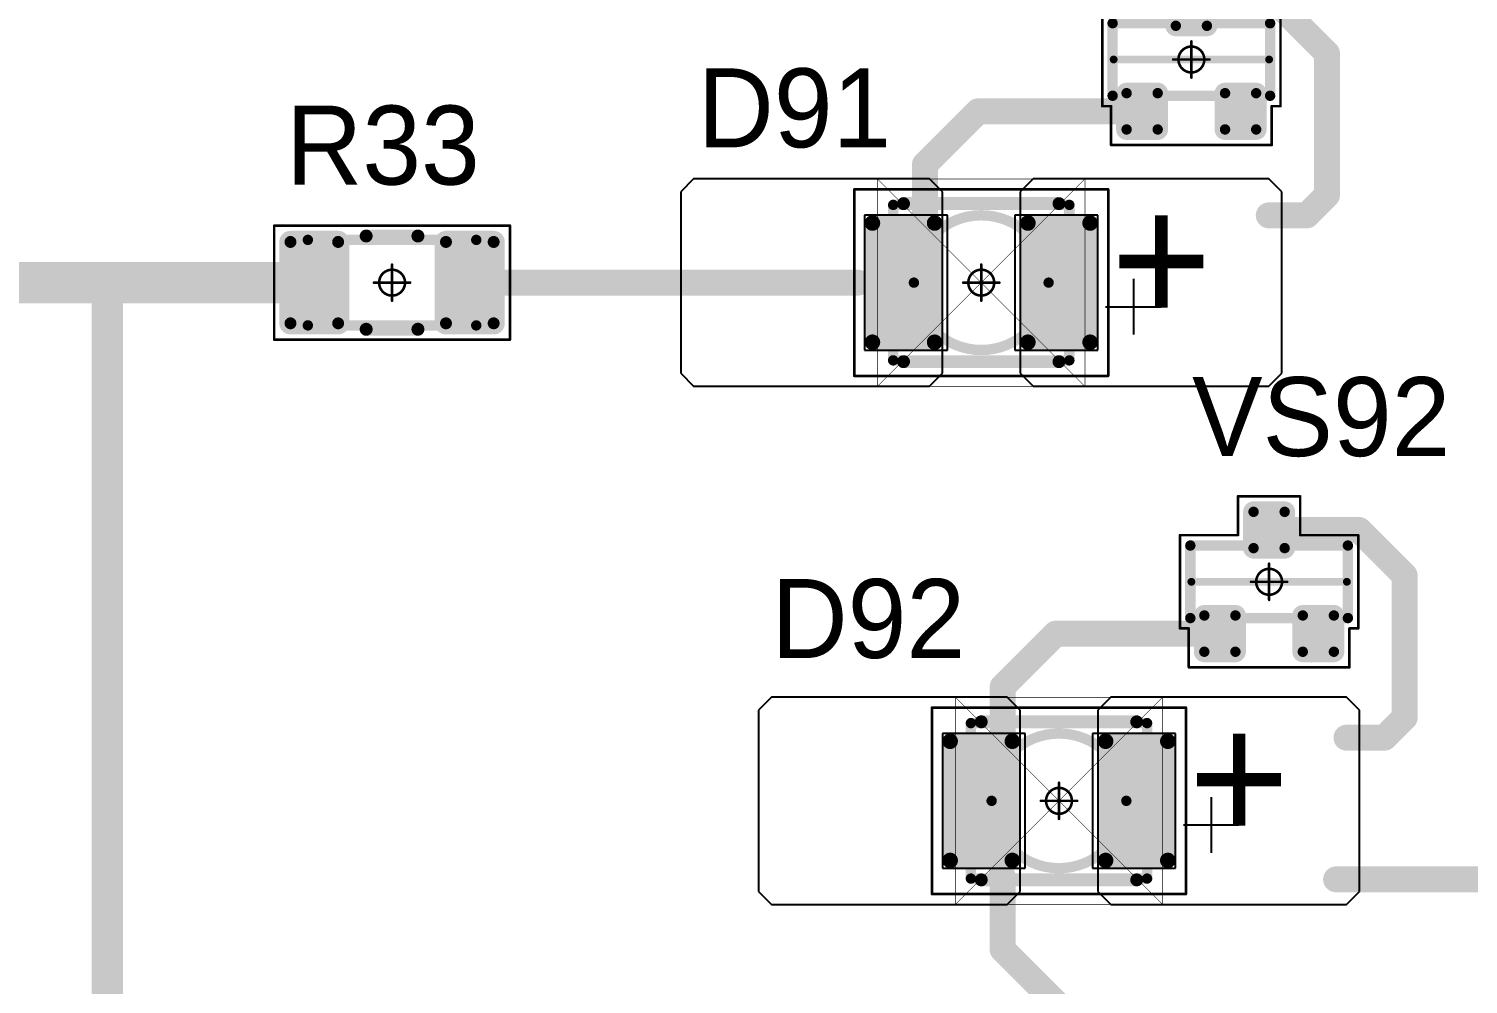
# Model space of a CAD drawing. Header units: millimetres. Extents: x 0 to 1769, y 431 to 1001.
# Drawn here: x 1626.56 to 1654.34, y 489.49 to 507.93 of the extents above; entities that cross this region are included whole.
import ezdxf

# ---------------------------------------------------------------- set-up
doc = ezdxf.new("R2010")
doc.units = ezdxf.units.MM
for name, color, linetype in [('Mechanical13', 56, 'Continuous'), ('Mechanical15', 56, 'Continuous'), ('Mechanical9', 56, 'Continuous'), ('TopLayer', 1, 'Continuous'), ('TopOverlay', 2, 'Continuous'), ('TopPaste', 8, 'Continuous'), ('TopSolder', 216, 'Continuous')]:
    doc.layers.add(name, color=color, linetype=linetype)

# ---------------------------------------------------------------- blocks, each defined once
blk = doc.blocks.new('SOT23_47')
at = {"layer": 'Mechanical13', "const_width": 0.2}
for points in [[(-0.7, 1.52), (-0.7, -1.52)], [(-0.7, 1.52), (0.7, 1.52)], [(0.7, 1.52), (0.7, -1.52)], [(-0.7, -1.52), (0.7, -1.52)]]:
    blk.add_lwpolyline(points, dxfattribs=at)
at = {"layer": 'Mechanical13', "const_width": 0.1}
for points in [[(-0.75, 1.52, 1), (-0.65, 1.52, 1)], [(-0.75, 1.52, 1), (-0.65, 1.52, 1)], [(0.65, 1.52, 1), (0.75, 1.52, 1)], [(0.65, 1.52, 1), (0.75, 1.52, 1)], [(-0.75, -1.52, 1), (-0.65, -1.52, 1)], [(-0.75, -1.52, 1), (-0.65, -1.52, 1)], [(0.65, -1.52, 1), (0.75, -1.52, 1)], [(0.65, -1.52, 1), (0.75, -1.52, 1)]]:
    blk.add_lwpolyline(points, format="xyb", close=True, dxfattribs=at)
at = {"layer": 'Mechanical15', "const_width": 0.05}
for points in [[(-0.9, 1.72), (0.9, 1.72)], [(-0.9, 1.72), (-0.9, 1.55)], [(0.9, 1.72), (0.9, 0.6)], [(-1.65, 1.55), (-0.9, 1.55)], [(-1.65, 1.55), (-1.65, -1.55)], [(0.9, 0.6), (1.65, 0.6)], [(1.65, 0.6), (1.65, -0.6)], [(0, 0.35), (0, -0.35)], [(-0.35, 0), (0.35, 0)], [(0.9, -0.6), (0.9, -1.72)], [(0.9, -0.6), (1.65, -0.6)], [(-1.65, -1.55), (-0.9, -1.55)], [(-0.9, -1.55), (-0.9, -1.72)], [(-0.9, -1.72), (0.9, -1.72)]]:
    blk.add_lwpolyline(points, dxfattribs=at)
at = {"layer": 'Mechanical15'}
for points, const_width in [([(-0.913, 1.72, 1), (-0.888, 1.72, 1)], 0.025), ([(-0.913, 1.72, 1), (-0.888, 1.72, 1)], 0.025), ([(0.888, 1.72, 1), (0.913, 1.72, 1)], 0.025), ([(0.888, 1.72, 1), (0.913, 1.72, 1)], 0.025), ([(-1.662, 1.55, 1), (-1.637, 1.55, 1)], 0.025), ([(-1.662, 1.55, 1), (-1.637, 1.55, 1)], 0.025), ([(-0.913, 1.55, 1), (-0.888, 1.55, 1)], 0.025), ([(-0.913, 1.55, 1), (-0.888, 1.55, 1)], 0.025), ([(0.888, 0.6, 1), (0.913, 0.6, 1)], 0.025), ([(0.888, 0.6, 1), (0.913, 0.6, 1)], 0.025), ([(1.637, 0.6, 1), (1.662, 0.6, 1)], 0.025), ([(1.637, 0.6, 1), (1.662, 0.6, 1)], 0.025), ([(-0.012, 0.35, 1), (0.012, 0.35, 1)], 0.025), ([(-0.362, 0, 1), (-0.337, 0, 1)], 0.025), ([(0.25, 0, 1), (-0.25, 0, 1)], 0.05), ([(-0.262, 0, 1), (-0.238, 0, 1)], 0.025), ([(0.238, 0, 1), (0.262, 0, 1)], 0.025), ([(0.337, 0, 1), (0.362, 0, 1)], 0.025), ([(-0.012, -0.35, 1), (0.012, -0.35, 1)], 0.025), ([(0.888, -0.6, 1), (0.913, -0.6, 1)], 0.025), ([(0.888, -0.6, 1), (0.913, -0.6, 1)], 0.025), ([(1.637, -0.6, 1), (1.662, -0.6, 1)], 0.025), ([(1.637, -0.6, 1), (1.662, -0.6, 1)], 0.025), ([(-1.662, -1.55, 1), (-1.637, -1.55, 1)], 0.025), ([(-1.662, -1.55, 1), (-1.637, -1.55, 1)], 0.025), ([(-0.913, -1.55, 1), (-0.888, -1.55, 1)], 0.025), ([(-0.913, -1.55, 1), (-0.888, -1.55, 1)], 0.025), ([(-0.913, -1.72, 1), (-0.888, -1.72, 1)], 0.025), ([(-0.913, -1.72, 1), (-0.888, -1.72, 1)], 0.025), ([(0.888, -1.72, 1), (0.913, -1.72, 1)], 0.025), ([(0.888, -1.72, 1), (0.913, -1.72, 1)], 0.025)]:
    blk.add_lwpolyline(points, format="xyb", close=True, dxfattribs=dict(at, const_width=const_width))
at = {"layer": 'TopLayer', "const_width": 0.1}
for points in [[(-1.4, 1.25, 1), (-1.3, 1.25, 1)], [(-0.7, 1.25, 1), (-0.6, 1.25, 1)], [(-1.4, 0.65, 1), (-1.3, 0.65, 1)], [(-0.7, 0.65, 1), (-0.6, 0.65, 1)], [(0.6, 0.3, 1), (0.7, 0.3, 1)], [(1.3, 0.3, 1), (1.4, 0.3, 1)], [(0.6, -0.3, 1), (0.7, -0.3, 1)], [(1.3, -0.3, 1), (1.4, -0.3, 1)], [(-1.4, -0.65, 1), (-1.3, -0.65, 1)], [(-0.7, -0.65, 1), (-0.6, -0.65, 1)], [(-1.4, -1.25, 1), (-1.3, -1.25, 1)], [(-0.7, -1.25, 1), (-0.6, -1.25, 1)]]:
    blk.add_lwpolyline(points, format="xyb", close=True, dxfattribs=at)
at = {"layer": 'TopLayer'}
for points in [[(-1.45, 1.25), (-1.45, 0.65), (-0.55, 1.25), (-0.55, 0.65)], [(-1.35, 1.35), (-1.35, 0.55), (-0.65, 1.35), (-0.65, 0.55)], [(0.55, 0.3), (0.55, -0.3), (1.45, 0.3), (1.45, -0.3)], [(0.65, 0.4), (0.65, -0.4), (1.35, 0.4), (1.35, -0.4)], [(-1.35, -0.55), (-1.35, -1.35), (-0.65, -0.55), (-0.65, -1.35)], [(-1.45, -0.65), (-1.45, -1.25), (-0.55, -0.65), (-0.55, -1.25)]]:
    blk.add_solid(points, dxfattribs=at)
at = {"layer": 'TopOverlay', "const_width": 0.15}
blk.add_lwpolyline([(0, 1.5), (0, -1.5)], dxfattribs=at)
at = {"layer": 'TopOverlay', "const_width": 0.075}
for points in [[(-0.038, 1.5, 1), (0.038, 1.5, 1)], [(-0.038, -1.5, 1), (0.038, -1.5, 1)]]:
    blk.add_lwpolyline(points, format="xyb", close=True, dxfattribs=at)
at = {"layer": 'TopPaste', "const_width": 0.075}
for points in [[(-1.387, 1.25, 1), (-1.313, 1.25, 1)], [(-0.687, 1.25, 1), (-0.613, 1.25, 1)], [(-1.387, 0.65, 1), (-1.313, 0.65, 1)], [(-0.687, 0.65, 1), (-0.613, 0.65, 1)], [(0.613, 0.3, 1), (0.687, 0.3, 1)], [(1.313, 0.3, 1), (1.387, 0.3, 1)], [(0.613, -0.3, 1), (0.687, -0.3, 1)], [(1.313, -0.3, 1), (1.387, -0.3, 1)], [(-1.387, -0.65, 1), (-1.313, -0.65, 1)], [(-0.687, -0.65, 1), (-0.613, -0.65, 1)], [(-1.387, -1.25, 1), (-1.313, -1.25, 1)], [(-0.687, -1.25, 1), (-0.613, -1.25, 1)]]:
    blk.add_lwpolyline(points, format="xyb", close=True, dxfattribs=at)
at = {"layer": 'TopPaste'}
for points in [[(-1.425, 1.25), (-1.425, 0.65), (-0.575, 1.25), (-0.575, 0.65)], [(-1.35, 1.325), (-1.35, 0.575), (-0.65, 1.325), (-0.65, 0.575)], [(0.575, 0.3), (0.575, -0.3), (1.425, 0.3), (1.425, -0.3)], [(0.65, 0.375), (0.65, -0.375), (1.35, 0.375), (1.35, -0.375)], [(-1.425, -0.65), (-1.425, -1.25), (-0.575, -0.65), (-0.575, -1.25)], [(-1.35, -0.575), (-1.35, -1.325), (-0.65, -0.575), (-0.65, -1.325)]]:
    blk.add_solid(points, dxfattribs=at)
at = {"layer": 'TopSolder', "const_width": 0.202}
for points in [[(-1.451, 1.25, 1), (-1.249, 1.25, 1)], [(-0.751, 1.25, 1), (-0.549, 1.25, 1)], [(-1.451, 0.65, 1), (-1.249, 0.65, 1)], [(-0.751, 0.65, 1), (-0.549, 0.65, 1)], [(0.549, 0.3, 1), (0.751, 0.3, 1)], [(1.249, 0.3, 1), (1.451, 0.3, 1)], [(0.549, -0.3, 1), (0.751, -0.3, 1)], [(1.249, -0.3, 1), (1.451, -0.3, 1)], [(-1.451, -0.65, 1), (-1.249, -0.65, 1)], [(-0.751, -0.65, 1), (-0.549, -0.65, 1)], [(-1.451, -1.25, 1), (-1.249, -1.25, 1)], [(-0.751, -1.25, 1), (-0.549, -1.25, 1)]]:
    blk.add_lwpolyline(points, format="xyb", close=True, dxfattribs=at)
at = {"layer": 'TopSolder'}
for points in [[(-1.35, 1.452), (-1.35, 0.448), (-0.65, 1.452), (-0.65, 0.448)], [(-1.552, 1.25), (-1.552, 0.65), (-0.448, 1.25), (-0.448, 0.65)], [(0.448, 0.3), (0.448, -0.3), (1.552, 0.3), (1.552, -0.3)], [(0.65, 0.502), (0.65, -0.502), (1.35, 0.502), (1.35, -0.502)], [(-1.35, -0.448), (-1.35, -1.452), (-0.65, -0.448), (-0.65, -1.452)], [(-1.552, -0.65), (-1.552, -1.25), (-0.448, -0.65), (-0.448, -1.25)]]:
    blk.add_solid(points, dxfattribs=at)
blk = doc.blocks.new('SOT23_48')
at = {"layer": 'Mechanical13', "const_width": 0.2}
for points in [[(-0.7, 1.52), (-0.7, -1.52)], [(-0.7, 1.52), (0.7, 1.52)], [(0.7, 1.52), (0.7, -1.52)], [(-0.7, -1.52), (0.7, -1.52)]]:
    blk.add_lwpolyline(points, dxfattribs=at)
at = {"layer": 'Mechanical13', "const_width": 0.1}
for points in [[(-0.75, 1.52, 1), (-0.65, 1.52, 1)], [(-0.75, 1.52, 1), (-0.65, 1.52, 1)], [(0.65, 1.52, 1), (0.75, 1.52, 1)], [(0.65, 1.52, 1), (0.75, 1.52, 1)], [(-0.75, -1.52, 1), (-0.65, -1.52, 1)], [(-0.75, -1.52, 1), (-0.65, -1.52, 1)], [(0.65, -1.52, 1), (0.75, -1.52, 1)], [(0.65, -1.52, 1), (0.75, -1.52, 1)]]:
    blk.add_lwpolyline(points, format="xyb", close=True, dxfattribs=at)
at = {"layer": 'Mechanical15', "const_width": 0.05}
for points in [[(-0.9, 1.72), (0.9, 1.72)], [(-0.9, 1.72), (-0.9, 1.55)], [(0.9, 1.72), (0.9, 0.6)], [(-1.65, 1.55), (-0.9, 1.55)], [(-1.65, 1.55), (-1.65, -1.55)], [(0.9, 0.6), (1.65, 0.6)], [(1.65, 0.6), (1.65, -0.6)], [(0, 0.35), (0, -0.35)], [(-0.35, 0), (0.35, 0)], [(0.9, -0.6), (0.9, -1.72)], [(0.9, -0.6), (1.65, -0.6)], [(-1.65, -1.55), (-0.9, -1.55)], [(-0.9, -1.55), (-0.9, -1.72)], [(-0.9, -1.72), (0.9, -1.72)]]:
    blk.add_lwpolyline(points, dxfattribs=at)
at = {"layer": 'Mechanical15'}
for points, const_width in [([(-0.913, 1.72, 1), (-0.888, 1.72, 1)], 0.025), ([(-0.913, 1.72, 1), (-0.888, 1.72, 1)], 0.025), ([(0.888, 1.72, 1), (0.913, 1.72, 1)], 0.025), ([(0.888, 1.72, 1), (0.913, 1.72, 1)], 0.025), ([(-1.662, 1.55, 1), (-1.637, 1.55, 1)], 0.025), ([(-1.662, 1.55, 1), (-1.637, 1.55, 1)], 0.025), ([(-0.913, 1.55, 1), (-0.888, 1.55, 1)], 0.025), ([(-0.913, 1.55, 1), (-0.888, 1.55, 1)], 0.025), ([(0.888, 0.6, 1), (0.913, 0.6, 1)], 0.025), ([(0.888, 0.6, 1), (0.913, 0.6, 1)], 0.025), ([(1.637, 0.6, 1), (1.662, 0.6, 1)], 0.025), ([(1.637, 0.6, 1), (1.662, 0.6, 1)], 0.025), ([(-0.012, 0.35, 1), (0.012, 0.35, 1)], 0.025), ([(-0.362, 0, 1), (-0.337, 0, 1)], 0.025), ([(0.25, 0, 1), (-0.25, 0, 1)], 0.05), ([(-0.262, 0, 1), (-0.238, 0, 1)], 0.025), ([(0.238, 0, 1), (0.262, 0, 1)], 0.025), ([(0.337, 0, 1), (0.362, 0, 1)], 0.025), ([(-0.012, -0.35, 1), (0.012, -0.35, 1)], 0.025), ([(0.888, -0.6, 1), (0.913, -0.6, 1)], 0.025), ([(0.888, -0.6, 1), (0.913, -0.6, 1)], 0.025), ([(1.637, -0.6, 1), (1.662, -0.6, 1)], 0.025), ([(1.637, -0.6, 1), (1.662, -0.6, 1)], 0.025), ([(-1.662, -1.55, 1), (-1.637, -1.55, 1)], 0.025), ([(-1.662, -1.55, 1), (-1.637, -1.55, 1)], 0.025), ([(-0.913, -1.55, 1), (-0.888, -1.55, 1)], 0.025), ([(-0.913, -1.55, 1), (-0.888, -1.55, 1)], 0.025), ([(-0.913, -1.72, 1), (-0.888, -1.72, 1)], 0.025), ([(-0.913, -1.72, 1), (-0.888, -1.72, 1)], 0.025), ([(0.888, -1.72, 1), (0.913, -1.72, 1)], 0.025), ([(0.888, -1.72, 1), (0.913, -1.72, 1)], 0.025)]:
    blk.add_lwpolyline(points, format="xyb", close=True, dxfattribs=dict(at, const_width=const_width))
at = {"layer": 'TopLayer', "const_width": 0.1}
for points in [[(-1.4, 1.25, 1), (-1.3, 1.25, 1)], [(-0.7, 1.25, 1), (-0.6, 1.25, 1)], [(-1.4, 0.65, 1), (-1.3, 0.65, 1)], [(-0.7, 0.65, 1), (-0.6, 0.65, 1)], [(0.6, 0.3, 1), (0.7, 0.3, 1)], [(1.3, 0.3, 1), (1.4, 0.3, 1)], [(0.6, -0.3, 1), (0.7, -0.3, 1)], [(1.3, -0.3, 1), (1.4, -0.3, 1)], [(-1.4, -0.65, 1), (-1.3, -0.65, 1)], [(-0.7, -0.65, 1), (-0.6, -0.65, 1)], [(-1.4, -1.25, 1), (-1.3, -1.25, 1)], [(-0.7, -1.25, 1), (-0.6, -1.25, 1)]]:
    blk.add_lwpolyline(points, format="xyb", close=True, dxfattribs=at)
at = {"layer": 'TopLayer'}
for points in [[(-1.45, 1.25), (-1.45, 0.65), (-0.55, 1.25), (-0.55, 0.65)], [(-1.35, 1.35), (-1.35, 0.55), (-0.65, 1.35), (-0.65, 0.55)], [(0.55, 0.3), (0.55, -0.3), (1.45, 0.3), (1.45, -0.3)], [(0.65, 0.4), (0.65, -0.4), (1.35, 0.4), (1.35, -0.4)], [(-1.35, -0.55), (-1.35, -1.35), (-0.65, -0.55), (-0.65, -1.35)], [(-1.45, -0.65), (-1.45, -1.25), (-0.55, -0.65), (-0.55, -1.25)]]:
    blk.add_solid(points, dxfattribs=at)
at = {"layer": 'TopOverlay', "const_width": 0.15}
blk.add_lwpolyline([(0, 1.5), (0, -1.5)], dxfattribs=at)
at = {"layer": 'TopOverlay', "const_width": 0.075}
for points in [[(-0.038, 1.5, 1), (0.038, 1.5, 1)], [(-0.038, -1.5, 1), (0.038, -1.5, 1)]]:
    blk.add_lwpolyline(points, format="xyb", close=True, dxfattribs=at)
at = {"layer": 'TopPaste', "const_width": 0.075}
for points in [[(-1.387, 1.25, 1), (-1.313, 1.25, 1)], [(-0.687, 1.25, 1), (-0.613, 1.25, 1)], [(-1.387, 0.65, 1), (-1.313, 0.65, 1)], [(-0.687, 0.65, 1), (-0.613, 0.65, 1)], [(0.613, 0.3, 1), (0.687, 0.3, 1)], [(1.313, 0.3, 1), (1.387, 0.3, 1)], [(0.613, -0.3, 1), (0.687, -0.3, 1)], [(1.313, -0.3, 1), (1.387, -0.3, 1)], [(-1.387, -0.65, 1), (-1.313, -0.65, 1)], [(-0.687, -0.65, 1), (-0.613, -0.65, 1)], [(-1.387, -1.25, 1), (-1.313, -1.25, 1)], [(-0.687, -1.25, 1), (-0.613, -1.25, 1)]]:
    blk.add_lwpolyline(points, format="xyb", close=True, dxfattribs=at)
at = {"layer": 'TopPaste'}
for points in [[(-1.425, 1.25), (-1.425, 0.65), (-0.575, 1.25), (-0.575, 0.65)], [(-1.35, 1.325), (-1.35, 0.575), (-0.65, 1.325), (-0.65, 0.575)], [(0.575, 0.3), (0.575, -0.3), (1.425, 0.3), (1.425, -0.3)], [(0.65, 0.375), (0.65, -0.375), (1.35, 0.375), (1.35, -0.375)], [(-1.425, -0.65), (-1.425, -1.25), (-0.575, -0.65), (-0.575, -1.25)], [(-1.35, -0.575), (-1.35, -1.325), (-0.65, -0.575), (-0.65, -1.325)]]:
    blk.add_solid(points, dxfattribs=at)
at = {"layer": 'TopSolder', "const_width": 0.202}
for points in [[(-1.451, 1.25, 1), (-1.249, 1.25, 1)], [(-0.751, 1.25, 1), (-0.549, 1.25, 1)], [(-1.451, 0.65, 1), (-1.249, 0.65, 1)], [(-0.751, 0.65, 1), (-0.549, 0.65, 1)], [(0.549, 0.3, 1), (0.751, 0.3, 1)], [(1.249, 0.3, 1), (1.451, 0.3, 1)], [(0.549, -0.3, 1), (0.751, -0.3, 1)], [(1.249, -0.3, 1), (1.451, -0.3, 1)], [(-1.451, -0.65, 1), (-1.249, -0.65, 1)], [(-0.751, -0.65, 1), (-0.549, -0.65, 1)], [(-1.451, -1.25, 1), (-1.249, -1.25, 1)], [(-0.751, -1.25, 1), (-0.549, -1.25, 1)]]:
    blk.add_lwpolyline(points, format="xyb", close=True, dxfattribs=at)
at = {"layer": 'TopSolder'}
for points in [[(-1.35, 1.452), (-1.35, 0.448), (-0.65, 1.452), (-0.65, 0.448)], [(-1.552, 1.25), (-1.552, 0.65), (-0.448, 1.25), (-0.448, 0.65)], [(0.448, 0.3), (0.448, -0.3), (1.552, 0.3), (1.552, -0.3)], [(0.65, 0.502), (0.65, -0.502), (1.35, 0.502), (1.35, -0.502)], [(-1.35, -0.448), (-1.35, -1.452), (-0.65, -0.448), (-0.65, -1.452)], [(-1.552, -0.65), (-1.552, -1.25), (-0.448, -0.65), (-0.448, -1.25)]]:
    blk.add_solid(points, dxfattribs=at)
blk = doc.blocks.new('RC1206S_156')
at = {"layer": 'Mechanical13', "const_width": 0.2}
for points in [[(-1.625, 0.825), (1.625, 0.825)], [(-1.625, -0.825), (-1.625, 0.825)], [(1.625, -0.825), (1.625, 0.825)], [(-1.625, -0.825), (1.625, -0.825)]]:
    blk.add_lwpolyline(points, dxfattribs=at)
at = {"layer": 'Mechanical13', "const_width": 0.1}
for points in [[(-1.675, 0.825, 1), (-1.575, 0.825, 1)], [(-1.675, 0.825, 1), (-1.575, 0.825, 1)], [(1.575, 0.825, 1), (1.675, 0.825, 1)], [(1.575, 0.825, 1), (1.675, 0.825, 1)], [(-1.675, -0.825, 1), (-1.575, -0.825, 1)], [(-1.675, -0.825, 1), (-1.575, -0.825, 1)], [(1.575, -0.825, 1), (1.675, -0.825, 1)], [(1.575, -0.825, 1), (1.675, -0.825, 1)]]:
    blk.add_lwpolyline(points, format="xyb", close=True, dxfattribs=at)
at = {"layer": 'Mechanical15', "const_width": 0.05}
for points in [[(-2.275, 1.1), (2.275, 1.1)], [(-2.275, -1.1), (-2.275, 1.1)], [(2.275, -1.1), (2.275, 1.1)], [(0, -0.35), (0, 0.35)], [(-0.35, 0), (0.35, 0)], [(-2.275, -1.1), (2.275, -1.1)]]:
    blk.add_lwpolyline(points, dxfattribs=at)
at = {"layer": 'Mechanical15'}
for points, const_width in [([(-2.287, 1.1, 1), (-2.262, 1.1, 1)], 0.025), ([(-2.287, 1.1, 1), (-2.262, 1.1, 1)], 0.025), ([(2.262, 1.1, 1), (2.287, 1.1, 1)], 0.025), ([(2.262, 1.1, 1), (2.287, 1.1, 1)], 0.025), ([(-0.012, 0.35, 1), (0.012, 0.35, 1)], 0.025), ([(-0.362, 0, 1), (-0.337, 0, 1)], 0.025), ([(0.25, 0, 1), (-0.25, 0, 1)], 0.05), ([(-0.262, 0, 1), (-0.238, 0, 1)], 0.025), ([(0.238, 0, 1), (0.262, 0, 1)], 0.025), ([(0.337, 0, 1), (0.362, 0, 1)], 0.025), ([(-0.012, -0.35, 1), (0.012, -0.35, 1)], 0.025), ([(-2.287, -1.1, 1), (-2.262, -1.1, 1)], 0.025), ([(-2.287, -1.1, 1), (-2.262, -1.1, 1)], 0.025), ([(2.262, -1.1, 1), (2.287, -1.1, 1)], 0.025), ([(2.262, -1.1, 1), (2.287, -1.1, 1)], 0.025)]:
    blk.add_lwpolyline(points, format="xyb", close=True, dxfattribs=dict(at, const_width=const_width))
at = {"layer": 'TopLayer', "const_width": 0.115}
for points in [[(-2.018, 0.785, 1), (-1.903, 0.785, 1)], [(-1.098, 0.785, 1), (-0.983, 0.785, 1)], [(0.983, 0.785, 1), (1.098, 0.785, 1)], [(1.903, 0.785, 1), (2.018, 0.785, 1)], [(-2.018, -0.785, 1), (-1.903, -0.785, 1)], [(-1.098, -0.785, 1), (-0.983, -0.785, 1)], [(0.983, -0.785, 1), (1.098, -0.785, 1)], [(1.903, -0.785, 1), (2.018, -0.785, 1)]]:
    blk.add_lwpolyline(points, format="xyb", close=True, dxfattribs=at)
at = {"layer": 'TopLayer'}
for points in [[(-1.96, -0.9), (-1.04, -0.9), (-1.96, 0.9), (-1.04, 0.9)], [(1.04, -0.9), (1.96, -0.9), (1.04, 0.9), (1.96, 0.9)], [(-2.075, -0.785), (-0.925, -0.785), (-2.075, 0.785), (-0.925, 0.785)], [(0.925, -0.785), (2.075, -0.785), (0.925, 0.785), (2.075, 0.785)]]:
    blk.add_solid(points, dxfattribs=at)
at = {"layer": 'TopOverlay', "const_width": 0.25}
for points in [[(-0.5, 0.9), (0.5, 0.9)], [(-0.5, -0.9), (0.5, -0.9)]]:
    blk.add_lwpolyline(points, dxfattribs=at)
at = {"layer": 'TopOverlay', "const_width": 0.125}
for points in [[(-0.562, 0.9, 1), (-0.437, 0.9, 1)], [(0.437, 0.9, 1), (0.562, 0.9, 1)], [(-0.562, -0.9, 1), (-0.437, -0.9, 1)], [(0.437, -0.9, 1), (0.562, -0.9, 1)]]:
    blk.add_lwpolyline(points, format="xyb", close=True, dxfattribs=at)
at = {"layer": 'TopPaste', "const_width": 0.09}
for points in [[(-2.005, 0.785, 1), (-1.915, 0.785, 1)], [(-1.085, 0.785, 1), (-0.995, 0.785, 1)], [(0.995, 0.785, 1), (1.085, 0.785, 1)], [(1.915, 0.785, 1), (2.005, 0.785, 1)], [(-2.005, -0.785, 1), (-1.915, -0.785, 1)], [(-1.085, -0.785, 1), (-0.995, -0.785, 1)], [(0.995, -0.785, 1), (1.085, -0.785, 1)], [(1.915, -0.785, 1), (2.005, -0.785, 1)]]:
    blk.add_lwpolyline(points, format="xyb", close=True, dxfattribs=at)
at = {"layer": 'TopPaste'}
for points in [[(-1.96, -0.875), (-1.04, -0.875), (-1.96, 0.875), (-1.04, 0.875)], [(1.04, -0.875), (1.96, -0.875), (1.04, 0.875), (1.96, 0.875)], [(-2.05, -0.785), (-0.95, -0.785), (-2.05, 0.785), (-0.95, 0.785)], [(0.95, -0.785), (2.05, -0.785), (0.95, 0.785), (2.05, 0.785)]]:
    blk.add_solid(points, dxfattribs=at)
at = {"layer": 'TopSolder', "const_width": 0.215}
for points in [[(-2.068, 0.785, 1), (-1.853, 0.785, 1)], [(-1.148, 0.785, 1), (-0.933, 0.785, 1)], [(0.933, 0.785, 1), (1.148, 0.785, 1)], [(1.853, 0.785, 1), (2.068, 0.785, 1)], [(-2.068, -0.785, 1), (-1.853, -0.785, 1)], [(-1.148, -0.785, 1), (-0.933, -0.785, 1)], [(0.933, -0.785, 1), (1.148, -0.785, 1)], [(1.853, -0.785, 1), (2.068, -0.785, 1)]]:
    blk.add_lwpolyline(points, format="xyb", close=True, dxfattribs=at)
at = {"layer": 'TopSolder'}
for points in [[(-1.96, -1), (-1.04, -1), (-1.96, 1), (-1.04, 1)], [(1.04, -1), (1.96, -1), (1.04, 1), (1.96, 1)], [(-2.175, -0.785), (-0.825, -0.785), (-2.175, 0.785), (-0.825, 0.785)], [(0.825, -0.785), (2.175, -0.785), (0.825, 0.785), (2.175, 0.785)]]:
    blk.add_solid(points, dxfattribs=at)
blk = doc.blocks.new('T66G_235')
at = {"layer": 'Mechanical13'}
for p, q in [((2.936, 0.071), (2.936, -1)), ((2.4, -0.464), (3.471, -0.464))]:
    blk.add_line(p, q, dxfattribs=at)
at = {"layer": 'Mechanical13', "const_width": 0.2}
for points in [[(-1.7, 1.5), (1.7, 1.5)], [(-1.7, -1.5), (-1.7, 1.5)], [(1.7, -1.5), (1.7, 1.5)], [(-1.7, -1.5), (1.7, -1.5)]]:
    blk.add_lwpolyline(points, dxfattribs=at)
at = {"layer": 'Mechanical13'}
for points, const_width in [([(-1.75, 1.5, 1), (-1.65, 1.5, 1)], 0.1), ([(-1.75, 1.5, 1), (-1.65, 1.5, 1)], 0.1), ([(1.3, 0, 1), (-1.3, 0, 1)], 0.2), ([(1.65, 1.5, 1), (1.75, 1.5, 1)], 0.1), ([(1.65, 1.5, 1), (1.75, 1.5, 1)], 0.1), ([(-1.35, 0, 1), (-1.25, 0, 1)], 0.1), ([(1.25, 0, 1), (1.35, 0, 1)], 0.1), ([(-1.75, -1.5, 1), (-1.65, -1.5, 1)], 0.1), ([(-1.75, -1.5, 1), (-1.65, -1.5, 1)], 0.1), ([(1.65, -1.5, 1), (1.75, -1.5, 1)], 0.1), ([(1.65, -1.5, 1), (1.75, -1.5, 1)], 0.1)]:
    blk.add_lwpolyline(points, format="xyb", close=True, dxfattribs=dict(at, const_width=const_width))
at = {"layer": 'Mechanical15', "const_width": 0.05}
for points in [[(-2.45, -1.8), (-2.45, 1.8)], [(-2.45, 1.8), (2.45, 1.8)], [(2.45, -1.8), (2.45, 1.8)], [(0, -0.35), (0, 0.35)], [(-0.35, 0), (0.35, 0)], [(-2.45, -1.8), (2.45, -1.8)]]:
    blk.add_lwpolyline(points, dxfattribs=at)
at = {"layer": 'Mechanical15'}
for points, const_width in [([(-2.462, 1.8, 1), (-2.438, 1.8, 1)], 0.025), ([(-2.462, 1.8, 1), (-2.438, 1.8, 1)], 0.025), ([(2.438, 1.8, 1), (2.462, 1.8, 1)], 0.025), ([(2.438, 1.8, 1), (2.462, 1.8, 1)], 0.025), ([(-0.012, 0.35, 1), (0.012, 0.35, 1)], 0.025), ([(-0.362, 0, 1), (-0.337, 0, 1)], 0.025), ([(0.25, 0, 1), (-0.25, 0, 1)], 0.05), ([(-0.262, 0, 1), (-0.238, 0, 1)], 0.025), ([(0.238, 0, 1), (0.262, 0, 1)], 0.025), ([(0.337, 0, 1), (0.362, 0, 1)], 0.025), ([(-0.012, -0.35, 1), (0.012, -0.35, 1)], 0.025), ([(-2.462, -1.8, 1), (-2.438, -1.8, 1)], 0.025), ([(-2.462, -1.8, 1), (-2.438, -1.8, 1)], 0.025), ([(2.438, -1.8, 1), (2.462, -1.8, 1)], 0.025), ([(2.438, -1.8, 1), (2.462, -1.8, 1)], 0.025)]:
    blk.add_lwpolyline(points, format="xyb", close=True, dxfattribs=dict(at, const_width=const_width))
at = {"layer": 'TopLayer'}
for p, q in [((-5.55, 2), (-5.8, 1.75)), ((-1, 2), (-5.55, 2)), ((-0.75, 1.75), (-1, 2)), ((1, 2), (0.75, 1.75)), ((5.55, 2), (1, 2)), ((5.8, 1.75), (5.55, 2)), ((-5.8, 1.75), (-5.8, -1.75)), ((-0.75, -1.75), (-0.75, 1.75)), ((0.75, 1.75), (0.75, -1.75)), ((5.8, -1.75), (5.8, 1.75)), ((-5.8, -1.75), (-5.55, -2)), ((-1, -2), (-0.75, -1.75)), ((0.75, -1.75), (1, -2)), ((5.55, -2), (5.8, -1.75)), ((-5.55, -2), (-1, -2)), ((1, -2), (5.55, -2))]:
    blk.add_line(p, q, dxfattribs=at)
at = {"layer": 'TopLayer', "const_width": 0.15}
for points in [[(-2.175, 1.15, 1), (-2.025, 1.15, 1)], [(-0.975, 1.15, 1), (-0.825, 1.15, 1)], [(0.825, 1.15, 1), (0.975, 1.15, 1)], [(2.025, 1.15, 1), (2.175, 1.15, 1)], [(-2.175, -1.15, 1), (-2.025, -1.15, 1)], [(-0.975, -1.15, 1), (-0.825, -1.15, 1)], [(0.825, -1.15, 1), (0.975, -1.15, 1)], [(2.025, -1.15, 1), (2.175, -1.15, 1)]]:
    blk.add_lwpolyline(points, format="xyb", close=True, dxfattribs=at)
at = {"layer": 'TopLayer'}
for points in [[(-0.75, 1.15), (-2.25, 1.15), (-0.75, -1.15), (-2.25, -1.15)], [(-0.9, 1.3), (-2.1, 1.3), (-0.9, -1.3), (-2.1, -1.3)], [(2.25, 1.15), (0.75, 1.15), (2.25, -1.15), (0.75, -1.15)], [(2.1, 1.3), (0.9, 1.3), (2.1, -1.3), (0.9, -1.3)]]:
    blk.add_solid(points, dxfattribs=at)
at = {"layer": 'TopOverlay', "const_width": 0.25}
for points in [[(-1.5, 1.525), (1.5, 1.525)], [(-1.5, -1.525), (1.5, -1.525)]]:
    blk.add_lwpolyline(points, dxfattribs=at)
at = {"layer": 'TopOverlay', "const_width": 0.125}
for points in [[(-1.562, 1.525, 1), (-1.438, 1.525, 1)], [(1.438, 1.525, 1), (1.562, 1.525, 1)], [(-1.562, -1.525, 1), (-1.438, -1.525, 1)], [(1.438, -1.525, 1), (1.562, -1.525, 1)]]:
    blk.add_lwpolyline(points, format="xyb", close=True, dxfattribs=at)
at = {"layer": 'TopPaste', "const_width": 0.125}
for points in [[(-2.163, 1.15, 1), (-2.038, 1.15, 1)], [(-0.963, 1.15, 1), (-0.838, 1.15, 1)], [(0.838, 1.15, 1), (0.963, 1.15, 1)], [(2.038, 1.15, 1), (2.163, 1.15, 1)], [(-2.163, -1.15, 1), (-2.038, -1.15, 1)], [(-0.963, -1.15, 1), (-0.838, -1.15, 1)], [(0.838, -1.15, 1), (0.963, -1.15, 1)], [(2.038, -1.15, 1), (2.163, -1.15, 1)]]:
    blk.add_lwpolyline(points, format="xyb", close=True, dxfattribs=at)
at = {"layer": 'TopPaste'}
for points in [[(-0.775, 1.15), (-2.225, 1.15), (-0.775, -1.15), (-2.225, -1.15)], [(-0.9, 1.275), (-2.1, 1.275), (-0.9, -1.275), (-2.1, -1.275)], [(2.225, 1.15), (0.775, 1.15), (2.225, -1.15), (0.775, -1.15)], [(2.1, 1.275), (0.9, 1.275), (2.1, -1.275), (0.9, -1.275)]]:
    blk.add_solid(points, dxfattribs=at)
at = {"layer": 'TopSolder'}
for p, q in [((-2.25, 1.3), (-2.25, -1.3)), ((-0.65, 1.3), (-2.25, 1.3)), ((-0.65, -1.3), (-0.65, 1.3)), ((0.65, 1.3), (0.65, -1.3)), ((2.25, 1.3), (0.65, 1.3)), ((2.25, -1.3), (2.25, 1.3)), ((-2.25, -1.3), (-0.65, -1.3)), ((0.65, -1.3), (2.25, -1.3))]:
    blk.add_line(p, q, dxfattribs=at)
at = {"layer": 'TopOverlay'}
blk.add_text('+', height=2.5, dxfattribs=at).set_placement((2.5, -0.8))
blk = doc.blocks.new('T66G_236')
at = {"layer": 'Mechanical13'}
for p, q in [((2.936, 0.071), (2.936, -1)), ((2.4, -0.464), (3.471, -0.464))]:
    blk.add_line(p, q, dxfattribs=at)
at = {"layer": 'Mechanical13', "const_width": 0.2}
for points in [[(-1.7, -1.5), (-1.7, 1.5)], [(-1.7, 1.5), (1.7, 1.5)], [(1.7, -1.5), (1.7, 1.5)], [(-1.7, -1.5), (1.7, -1.5)]]:
    blk.add_lwpolyline(points, dxfattribs=at)
at = {"layer": 'Mechanical13'}
for points, const_width in [([(-1.75, 1.5, 1), (-1.65, 1.5, 1)], 0.1), ([(-1.75, 1.5, 1), (-1.65, 1.5, 1)], 0.1), ([(1.3, 0, 1), (-1.3, 0, 1)], 0.2), ([(1.65, 1.5, 1), (1.75, 1.5, 1)], 0.1), ([(1.65, 1.5, 1), (1.75, 1.5, 1)], 0.1), ([(-1.35, 0, 1), (-1.25, 0, 1)], 0.1), ([(1.25, 0, 1), (1.35, 0, 1)], 0.1), ([(-1.75, -1.5, 1), (-1.65, -1.5, 1)], 0.1), ([(-1.75, -1.5, 1), (-1.65, -1.5, 1)], 0.1), ([(1.65, -1.5, 1), (1.75, -1.5, 1)], 0.1), ([(1.65, -1.5, 1), (1.75, -1.5, 1)], 0.1)]:
    blk.add_lwpolyline(points, format="xyb", close=True, dxfattribs=dict(at, const_width=const_width))
at = {"layer": 'Mechanical15', "const_width": 0.05}
for points in [[(-2.45, 1.8), (2.45, 1.8)], [(-2.45, -1.8), (-2.45, 1.8)], [(2.45, -1.8), (2.45, 1.8)], [(0, -0.35), (0, 0.35)], [(-0.35, 0), (0.35, 0)], [(-2.45, -1.8), (2.45, -1.8)]]:
    blk.add_lwpolyline(points, dxfattribs=at)
at = {"layer": 'Mechanical15'}
for points, const_width in [([(-2.462, 1.8, 1), (-2.438, 1.8, 1)], 0.025), ([(-2.462, 1.8, 1), (-2.438, 1.8, 1)], 0.025), ([(2.438, 1.8, 1), (2.462, 1.8, 1)], 0.025), ([(2.438, 1.8, 1), (2.462, 1.8, 1)], 0.025), ([(-0.012, 0.35, 1), (0.012, 0.35, 1)], 0.025), ([(-0.362, 0, 1), (-0.337, 0, 1)], 0.025), ([(0.25, 0, 1), (-0.25, 0, 1)], 0.05), ([(-0.262, 0, 1), (-0.238, 0, 1)], 0.025), ([(0.238, 0, 1), (0.262, 0, 1)], 0.025), ([(0.337, 0, 1), (0.362, 0, 1)], 0.025), ([(-0.012, -0.35, 1), (0.012, -0.35, 1)], 0.025), ([(-2.462, -1.8, 1), (-2.438, -1.8, 1)], 0.025), ([(-2.462, -1.8, 1), (-2.438, -1.8, 1)], 0.025), ([(2.438, -1.8, 1), (2.462, -1.8, 1)], 0.025), ([(2.438, -1.8, 1), (2.462, -1.8, 1)], 0.025)]:
    blk.add_lwpolyline(points, format="xyb", close=True, dxfattribs=dict(at, const_width=const_width))
at = {"layer": 'TopLayer'}
for p, q in [((-5.55, 2), (-5.8, 1.75)), ((-1, 2), (-5.55, 2)), ((-0.75, 1.75), (-1, 2)), ((1, 2), (0.75, 1.75)), ((5.55, 2), (1, 2)), ((5.8, 1.75), (5.55, 2)), ((-5.8, 1.75), (-5.8, -1.75)), ((-0.75, -1.75), (-0.75, 1.75)), ((0.75, 1.75), (0.75, -1.75)), ((5.8, -1.75), (5.8, 1.75)), ((-5.8, -1.75), (-5.55, -2)), ((-1, -2), (-0.75, -1.75)), ((0.75, -1.75), (1, -2)), ((5.55, -2), (5.8, -1.75)), ((-5.55, -2), (-1, -2)), ((1, -2), (5.55, -2))]:
    blk.add_line(p, q, dxfattribs=at)
at = {"layer": 'TopLayer', "const_width": 0.15}
for points in [[(-2.175, 1.15, 1), (-2.025, 1.15, 1)], [(-0.975, 1.15, 1), (-0.825, 1.15, 1)], [(0.825, 1.15, 1), (0.975, 1.15, 1)], [(2.025, 1.15, 1), (2.175, 1.15, 1)], [(-2.175, -1.15, 1), (-2.025, -1.15, 1)], [(-0.975, -1.15, 1), (-0.825, -1.15, 1)], [(0.825, -1.15, 1), (0.975, -1.15, 1)], [(2.025, -1.15, 1), (2.175, -1.15, 1)]]:
    blk.add_lwpolyline(points, format="xyb", close=True, dxfattribs=at)
at = {"layer": 'TopLayer'}
for points in [[(-0.75, 1.15), (-2.25, 1.15), (-0.75, -1.15), (-2.25, -1.15)], [(-0.9, 1.3), (-2.1, 1.3), (-0.9, -1.3), (-2.1, -1.3)], [(2.25, 1.15), (0.75, 1.15), (2.25, -1.15), (0.75, -1.15)], [(2.1, 1.3), (0.9, 1.3), (2.1, -1.3), (0.9, -1.3)]]:
    blk.add_solid(points, dxfattribs=at)
at = {"layer": 'TopOverlay', "const_width": 0.25}
for points in [[(-1.5, 1.525), (1.5, 1.525)], [(-1.5, -1.525), (1.5, -1.525)]]:
    blk.add_lwpolyline(points, dxfattribs=at)
at = {"layer": 'TopOverlay', "const_width": 0.125}
for points in [[(-1.562, 1.525, 1), (-1.438, 1.525, 1)], [(1.438, 1.525, 1), (1.562, 1.525, 1)], [(-1.562, -1.525, 1), (-1.438, -1.525, 1)], [(1.438, -1.525, 1), (1.562, -1.525, 1)]]:
    blk.add_lwpolyline(points, format="xyb", close=True, dxfattribs=at)
at = {"layer": 'TopPaste', "const_width": 0.125}
for points in [[(-2.163, 1.15, 1), (-2.038, 1.15, 1)], [(-0.963, 1.15, 1), (-0.838, 1.15, 1)], [(0.838, 1.15, 1), (0.963, 1.15, 1)], [(2.038, 1.15, 1), (2.163, 1.15, 1)], [(-2.163, -1.15, 1), (-2.038, -1.15, 1)], [(-0.963, -1.15, 1), (-0.838, -1.15, 1)], [(0.838, -1.15, 1), (0.963, -1.15, 1)], [(2.038, -1.15, 1), (2.163, -1.15, 1)]]:
    blk.add_lwpolyline(points, format="xyb", close=True, dxfattribs=at)
at = {"layer": 'TopPaste'}
for points in [[(-0.775, 1.15), (-2.225, 1.15), (-0.775, -1.15), (-2.225, -1.15)], [(-0.9, 1.275), (-2.1, 1.275), (-0.9, -1.275), (-2.1, -1.275)], [(2.225, 1.15), (0.775, 1.15), (2.225, -1.15), (0.775, -1.15)], [(2.1, 1.275), (0.9, 1.275), (2.1, -1.275), (0.9, -1.275)]]:
    blk.add_solid(points, dxfattribs=at)
at = {"layer": 'TopSolder'}
for p, q in [((-2.25, 1.3), (-2.25, -1.3)), ((-0.65, 1.3), (-2.25, 1.3)), ((-0.65, -1.3), (-0.65, 1.3)), ((0.65, 1.3), (0.65, -1.3)), ((2.25, 1.3), (0.65, 1.3)), ((2.25, -1.3), (2.25, 1.3)), ((-2.25, -1.3), (-0.65, -1.3)), ((0.65, -1.3), (2.25, -1.3))]:
    blk.add_line(p, q, dxfattribs=at)
at = {"layer": 'TopOverlay'}
blk.add_text('+', height=2.5, dxfattribs=at).set_placement((2.5, -0.8))

msp = doc.modelspace()

# ---------------------------------------------------------------- linework, layer by layer
at = {"layer": 'Mechanical9'}
for points, const_width in [([(1642.94, 501.028), (1642.94, 505.028)], 0.0127), ([(1642.94, 505.028), (1646.94, 505.028)], 0.0127), ([(1642.94, 505.028), (1646.94, 501.028)], 0.01), ([(1642.94, 501.028), (1646.94, 505.028)], 0.01), ([(1646.94, 501.028), (1646.94, 505.028)], 0.0127), ([(1642.94, 501.028), (1646.94, 501.028)], 0.0127), ([(1644.44, 491.028), (1644.44, 495.028)], 0.0127), ([(1644.44, 495.028), (1648.44, 495.028)], 0.0127), ([(1644.44, 495.028), (1648.44, 491.028)], 0.01), ([(1644.44, 491.028), (1648.44, 495.028)], 0.01), ([(1648.44, 491.028), (1648.44, 495.028)], 0.0127), ([(1644.44, 491.028), (1648.44, 491.028)], 0.0127)]:
    msp.add_lwpolyline(points, dxfattribs=dict(at, const_width=const_width))
for points, const_width in [([(1642.937, 505.028, 1), (1642.943, 505.028, 1)], 0.00635), ([(1642.937, 505.028, 1), (1642.943, 505.028, 1)], 0.00635), ([(1642.937, 505.028, 1), (1642.942, 505.028, 1)], 0.005), ([(1646.937, 505.028, 1), (1646.943, 505.028, 1)], 0.00635), ([(1646.937, 505.028, 1), (1646.943, 505.028, 1)], 0.00635), ([(1646.937, 505.028, 1), (1646.942, 505.028, 1)], 0.005), ([(1642.937, 501.028, 1), (1642.943, 501.028, 1)], 0.00635), ([(1642.937, 501.028, 1), (1642.943, 501.028, 1)], 0.00635), ([(1642.937, 501.028, 1), (1642.942, 501.028, 1)], 0.005), ([(1646.937, 501.028, 1), (1646.943, 501.028, 1)], 0.00635), ([(1646.937, 501.028, 1), (1646.943, 501.028, 1)], 0.00635), ([(1646.937, 501.028, 1), (1646.942, 501.028, 1)], 0.005), ([(1644.437, 495.028, 1), (1644.443, 495.028, 1)], 0.00635), ([(1644.437, 495.028, 1), (1644.443, 495.028, 1)], 0.00635), ([(1644.437, 495.028, 1), (1644.442, 495.028, 1)], 0.005), ([(1648.437, 495.028, 1), (1648.443, 495.028, 1)], 0.00635), ([(1648.437, 495.028, 1), (1648.443, 495.028, 1)], 0.00635), ([(1648.437, 495.028, 1), (1648.442, 495.028, 1)], 0.005), ([(1644.437, 491.028, 1), (1644.443, 491.028, 1)], 0.00635), ([(1644.437, 491.028, 1), (1644.443, 491.028, 1)], 0.00635), ([(1644.437, 491.028, 1), (1644.442, 491.028, 1)], 0.005), ([(1648.437, 491.028, 1), (1648.443, 491.028, 1)], 0.00635), ([(1648.437, 491.028, 1), (1648.443, 491.028, 1)], 0.00635), ([(1648.437, 491.028, 1), (1648.442, 491.028, 1)], 0.005)]:
    msp.add_lwpolyline(points, format="xyb", close=True, dxfattribs=dict(at, const_width=const_width))
at = {"layer": 'TopLayer'}
for points, const_width in [([(1650.731, 508.334), (1651.612, 507.453)], 0.5), ([(1651.612, 504.714), (1651.612, 507.453)], 0.5), ([(1643.853, 505.309), (1644.878, 506.334)], 0.5), ([(1644.878, 506.334), (1648.045, 506.334)], 0.5), ([(1643.853, 504.29), (1643.853, 505.309)], 0.5), ([(1651.223, 504.326), (1651.612, 504.714)], 0.5), ([(1643.825, 504.262), (1643.853, 504.29)], 0.5), ([(1650.488, 504.326), (1651.223, 504.326)], 0.5), ([(1621.905, 503.028), (1627.91, 503.028)], 0.8), ([(1627.91, 503.028), (1632.07, 503.028)], 0.8), ([(1627.91, 503.028), (1628.075, 502.863)], 0.5), ([(1628.075, 474.028), (1628.075, 502.863)], 0.6), ([(1635.07, 503.028), (1642.559, 503.028)], 0.5), ([(1650.495, 498.255), (1652.231, 498.255)], 0.5), ([(1652.231, 498.255), (1653.112, 497.374)], 0.5), ([(1653.112, 494.635), (1653.112, 497.374)], 0.5), ([(1645.353, 495.23), (1646.378, 496.255)], 0.5), ([(1646.378, 496.255), (1649.545, 496.255)], 0.5), ([(1645.353, 494.211), (1645.353, 495.23)], 0.5), ([(1652.723, 494.247), (1653.112, 494.635)], 0.5), ([(1645.325, 494.183), (1645.353, 494.211)], 0.5), ([(1651.988, 494.247), (1652.723, 494.247)], 0.5), ([(1645.331, 491.596), (1645.352, 491.575)], 0.5), ([(1645.352, 490.16), (1645.352, 491.575)], 0.5), ([(1651.787, 491.513), (1665.862, 491.513)], 0.5), ([(1645.352, 490.16), (1647.221, 488.291)], 0.5)]:
    msp.add_lwpolyline(points, dxfattribs=dict(at, const_width=const_width))
for points, const_width in [([(1651.487, 507.453, 1), (1651.737, 507.453, 1)], 0.25), ([(1651.487, 507.453, 1), (1651.737, 507.453, 1)], 0.25), ([(1644.753, 506.334, 1), (1645.003, 506.334, 1)], 0.25), ([(1644.753, 506.334, 1), (1645.003, 506.334, 1)], 0.25), ([(1647.92, 506.334, 1), (1648.17, 506.334, 1)], 0.25), ([(1643.728, 505.309, 1), (1643.978, 505.309, 1)], 0.25), ([(1643.728, 505.309, 1), (1643.978, 505.309, 1)], 0.25), ([(1651.487, 504.714, 1), (1651.737, 504.714, 1)], 0.25), ([(1651.487, 504.714, 1), (1651.737, 504.714, 1)], 0.25), ([(1643.7, 504.262, 1), (1643.95, 504.262, 1)], 0.25), ([(1643.728, 504.29, 1), (1643.978, 504.29, 1)], 0.25), ([(1643.728, 504.29, 1), (1643.978, 504.29, 1)], 0.25), ([(1650.363, 504.326, 1), (1650.613, 504.326, 1)], 0.25), ([(1651.098, 504.326, 1), (1651.348, 504.326, 1)], 0.25), ([(1651.098, 504.326, 1), (1651.348, 504.326, 1)], 0.25), ([(1627.71, 503.028, 1), (1628.11, 503.028, 1)], 0.4), ([(1627.71, 503.028, 1), (1628.11, 503.028, 1)], 0.4), ([(1631.87, 503.028, 1), (1632.27, 503.028, 1)], 0.4), ([(1627.785, 503.028, 1), (1628.035, 503.028, 1)], 0.25), ([(1627.925, 502.863, 1), (1628.225, 502.863, 1)], 0.3), ([(1627.95, 502.863, 1), (1628.2, 502.863, 1)], 0.25), ([(1634.945, 503.028, 1), (1635.195, 503.028, 1)], 0.25), ([(1642.434, 503.028, 1), (1642.684, 503.028, 1)], 0.25), ([(1650.37, 498.255, 1), (1650.62, 498.255, 1)], 0.25), ([(1652.106, 498.255, 1), (1652.356, 498.255, 1)], 0.25), ([(1652.106, 498.255, 1), (1652.356, 498.255, 1)], 0.25), ([(1652.987, 497.374, 1), (1653.237, 497.374, 1)], 0.25), ([(1652.987, 497.374, 1), (1653.237, 497.374, 1)], 0.25), ([(1646.253, 496.255, 1), (1646.503, 496.255, 1)], 0.25), ([(1646.253, 496.255, 1), (1646.503, 496.255, 1)], 0.25), ([(1649.42, 496.255, 1), (1649.67, 496.255, 1)], 0.25), ([(1645.228, 495.23, 1), (1645.478, 495.23, 1)], 0.25), ([(1645.228, 495.23, 1), (1645.478, 495.23, 1)], 0.25), ([(1652.987, 494.635, 1), (1653.237, 494.635, 1)], 0.25), ([(1652.987, 494.635, 1), (1653.237, 494.635, 1)], 0.25), ([(1645.228, 494.211, 1), (1645.478, 494.211, 1)], 0.25), ([(1645.228, 494.211, 1), (1645.478, 494.211, 1)], 0.25), ([(1651.863, 494.247, 1), (1652.113, 494.247, 1)], 0.25), ([(1652.598, 494.247, 1), (1652.848, 494.247, 1)], 0.25), ([(1652.598, 494.247, 1), (1652.848, 494.247, 1)], 0.25), ([(1645.2, 494.183, 1), (1645.45, 494.183, 1)], 0.25), ([(1645.206, 491.596, 1), (1645.456, 491.596, 1)], 0.25), ([(1645.227, 491.575, 1), (1645.477, 491.575, 1)], 0.25), ([(1645.227, 491.575, 1), (1645.477, 491.575, 1)], 0.25), ([(1651.662, 491.513, 1), (1651.912, 491.513, 1)], 0.25), ([(1645.227, 490.16, 1), (1645.477, 490.16, 1)], 0.25), ([(1645.227, 490.16, 1), (1645.477, 490.16, 1)], 0.25)]:
    msp.add_lwpolyline(points, format="xyb", close=True, dxfattribs=dict(at, const_width=const_width))

# ---------------------------------------------------------------- block references
for name, p, rotation in [('SOT23_48', (1648.995, 507.334), 90), ('T66G_236', (1644.94, 503.028), 360), ('SOT23_47', (1650.495, 497.255), 90), ('T66G_235', (1646.44, 493.028), 360)]:
    msp.add_blockref(name, p, dxfattribs=dict(rotation=rotation))
msp.add_blockref('RC1206S_156', (1633.57, 503.028))

# ---------------------------------------------------------------- texts
at = {"layer": 'TopOverlay'}
for s, p in [('D91', (1639.466, 505.639)), ('R33', (1631.525, 504.92)), ('VS92', (1649.009, 499.681)), ('D92', (1640.891, 495.785))]:
    msp.add_text(s, height=1.524, dxfattribs=at).set_placement(p)

doc.saveas('drawing.dxf')
